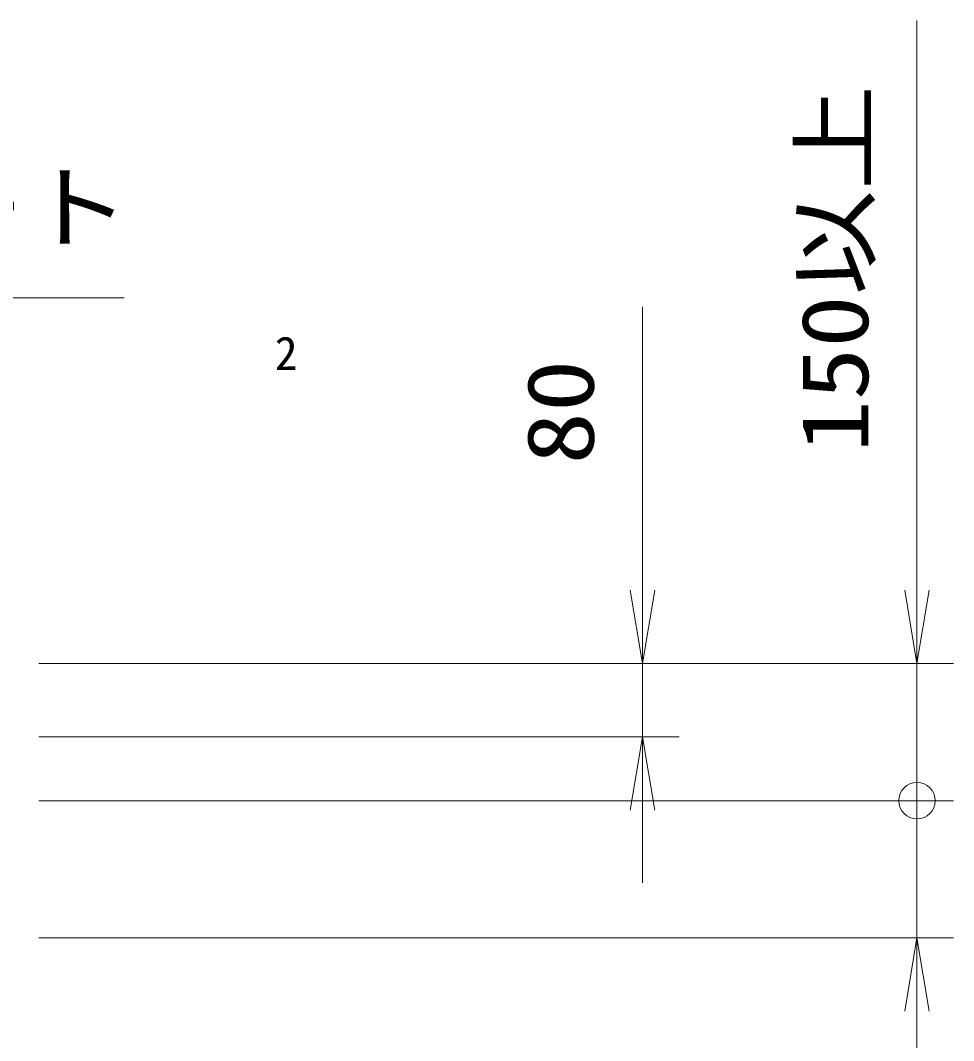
# Model space of a CAD drawing. Units: millimetres at full size; details may follow other scales. Extents: x 37600 to 71200, y -111040 to -87280.
# Drawn here: x 44325 to 45345, y -107012 to -105897 of the extents above; entities that cross this region are included whole.
import ezdxf
from ezdxf.enums import TextEntityAlignment as Align

# ---------------------------------------------------------------- set-up
doc = ezdxf.new("R2010")
doc.units = ezdxf.units.MM
doc.header["$LTSCALE"] = 80.0044
doc.layers.add('寸法', color=6, linetype='Continuous', lineweight=13)
doc.styles.add('ＭＳ ゴシック', font='')
doc.styles.get('ＭＳ ゴシック').set_extended_font_data('MS Gothic')

# ---------------------------------------------------------------- blocks, each defined once
blk = doc.blocks.new('dimension_origin')
at = {"color": 0, "linetype": 'Continuous', "lineweight": -2}
blk.add_circle((0, 0), 1.25, dxfattribs=at)
blk = doc.blocks.new('open_arrow')
at = {"color": 0, "linetype": 'Continuous', "lineweight": -2}
blk.add_lwpolyline([(7.5, 1.25), (0, 0), (7.5, -1.25)], dxfattribs=at)

msp = doc.modelspace()

# ---------------------------------------------------------------- linework, layer by layer
at = {"layer": '寸法'}
for p, q in [((45305, -106830), (45305, -105896.67)), ((45005, -106840), (45005, -106210)), ((44345, -106600), (45345, -106600)), ((44345, -106600), (45045, -106600)), ((45305, -106670), (45305, -107656.33)), ((44345, -106680), (45045, -106680)), ((44345, -106750), (45345, -106750)), ((44345, -106750), (45345, -106750)), ((44345, -106900), (45345, -106900))]:
    msp.add_line(p, q, dxfattribs=at)
msp.add_lwpolyline([(43205, -106600), (43240.78, -106528.45), (43405, -106200), (44438.33, -106200)], dxfattribs=at)

# ---------------------------------------------------------------- block references
for name, p, xscale, yscale, rotation in [('open_arrow', (45005, -106600), 10.7, 10.7, 90), ('open_arrow', (45305, -106600), 10.7, 10.7, 90), ('open_arrow', (45005, -106680), 10.7, 10.7, 270), ('dimension_origin', (45305, -106750), 16, 16, 270), ('dimension_origin', (45305, -106750), 16, 16, 90), ('open_arrow', (45305, -106900), 10.7, 10.7, 270)]:
    msp.add_blockref(name, p, dxfattribs=dict(at, xscale=xscale, yscale=yscale, rotation=rotation))

# ---------------------------------------------------------------- texts
at = {"layer": '寸法', "style": 'ＭＳ ゴシック', "width": 1.15}
for s, p in [('150以上', (45215, -106168.33)), ('80', (44915, -106325))]:
    msp.add_text(s, height=73.31, rotation=90, dxfattribs=at).set_placement(p, align=Align.MIDDLE_CENTER)
msp.add_text('基礎コンクリート', height=73.31, dxfattribs=at).set_placement((43525, -106160), align=Align.BOTTOM_LEFT)
at = {"layer": '寸法', "color": 3, "style": 'ＭＳ ゴシック'}
msp.add_text('2', height=36.66, dxfattribs=at).set_placement((44603.05, -106290), align=Align.BOTTOM_LEFT)

doc.saveas('drawing.dxf')
